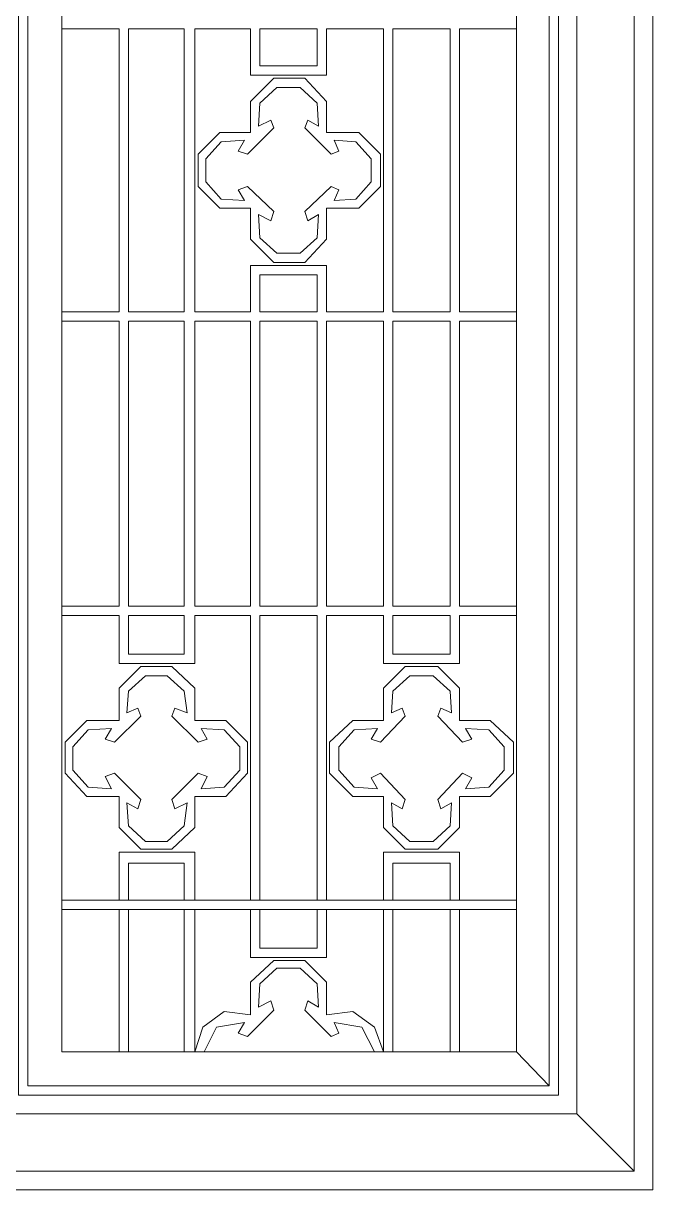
# Model space of a CAD drawing. Header units: centimetres. Extents: x -8.3 to 8.1, y -9.9 to 10.
# Drawn here: x 2.4 to 8.09, y -9.85 to 0.69 of the extents above; entities that cross this region are included whole.
import ezdxf

# ---------------------------------------------------------------- set-up
doc = ezdxf.new("R2010")
doc.units = ezdxf.units.CM
doc.header["$MEASUREMENT"] = 0
doc.layers.add('layer 1', color=7, linetype='Continuous')

msp = doc.modelspace()

# ---------------------------------------------------------------- linework, layer by layer
at = {"layer": 'layer 1', "color": 250, "lineweight": 0}
for points, knots in [([(-8.2709, 10.03655), (-8.2709, 10.03655), (8.09204, 10.03655), (8.09204, 10.03655), (8.09204, 10.03655), (8.09204, 10.03655), (8.09204, -9.85386), (8.09204, -9.85386), (8.09204, -9.85386), (8.09204, -9.85386), (-8.2709, -9.85386), (-8.2709, -9.85386), (-8.2709, -9.85386), (-8.2709, -9.85386), (-8.2709, 10.03655), (-8.2709, 10.03655)], [0, 0, 0, 0, 0.25, 0.25, 0.25, 0.25, 0.5, 0.5, 0.5, 0.5, 0.75, 0.75, 0.75, 0.75, 1, 1, 1, 1]), ([(-8.08887, 9.86855), (-8.08887, 9.86855), (7.92404, 9.86855), (7.92404, 9.86855), (7.92404, 9.86855), (7.92404, 9.86855), (7.92404, -9.68586), (7.92404, -9.68586), (7.92404, -9.68586), (7.92404, -9.68586), (-8.08887, -9.68586), (-8.08887, -9.68586), (-8.08887, -9.68586), (-8.08887, -9.68586), (-8.08887, 9.86855), (-8.08887, 9.86855)], [0, 0, 0, 0, 0.25, 0.25, 0.25, 0.25, 0.5, 0.5, 0.5, 0.5, 0.75, 0.75, 0.75, 0.75, 1, 1, 1, 1]), ([(-7.58505, 9.3507), (-7.58505, 9.3507), (7.40619, 9.3507), (7.40619, 9.3507), (7.40619, 9.3507), (7.40619, 9.3507), (7.40619, -9.16783), (7.40619, -9.16783), (7.40619, -9.16783), (7.40619, -9.16783), (-7.58505, -9.16783), (-7.58505, -9.16783), (-7.58505, -9.16783), (-7.58505, -9.16783), (-7.58505, 9.3507), (-7.58505, 9.3507)], [0, 0, 0, 0, 0.25, 0.25, 0.25, 0.25, 0.5, 0.5, 0.5, 0.5, 0.75, 0.75, 0.75, 0.75, 1, 1, 1, 1]), ([(7.23819, -9.00001), (7.23819, -9.00001), (7.23819, 9.1827), (7.23819, 9.1827), (7.23819, 9.1827), (7.23819, 9.1827), (2.35323, 9.1827), (2.35323, 9.1827), (2.35323, 9.1827), (2.35323, 9.1827), (2.35323, -9.00001), (2.35323, -9.00001), (2.35323, -9.00001), (2.35323, -9.00001), (7.23819, -9.00001), (7.23819, -9.00001)], [0, 0, 0, 0, 0.25, 0.25, 0.25, 0.25, 0.5, 0.5, 0.5, 0.5, 0.75, 0.75, 0.75, 0.75, 1, 1, 1, 1]), ([(2.43723, -8.91601), (2.43723, -8.91601), (7.15419, -8.91601), (7.15419, -8.91601), (7.15419, -8.91601), (7.15419, -8.91601), (7.15419, 9.0987), (7.15419, 9.0987), (7.15419, 9.0987), (7.15419, 9.0987), (2.43723, 9.0987), (2.43723, 9.0987), (2.43723, 9.0987), (2.43723, 9.0987), (2.43723, -8.91601), (2.43723, -8.91601)], [0, 0, 0, 0, 0.25, 0.25, 0.25, 0.25, 0.5, 0.5, 0.5, 0.5, 0.75, 0.75, 0.75, 0.75, 1, 1, 1, 1]), ([(2.74517, 7.33506), (2.74517, 7.33506), (2.74517, -8.60807), (2.74517, -8.60807), (2.74517, -8.60807), (2.74517, -8.60807), (6.86028, -8.60807), (6.86028, -8.60807), (6.86028, -8.60807), (6.86028, -8.60807), (6.86028, 7.33506), (6.86028, 7.33506), (6.86028, 7.33506), (6.86028, 7.33506), (2.74517, 7.33506), (2.74517, 7.33506)], [0, 0, 0, 0, 0.25, 0.25, 0.25, 0.25, 0.5, 0.5, 0.5, 0.5, 0.75, 0.75, 0.75, 0.75, 1, 1, 1, 1]), ([(2.74517, 0.64418), (2.74517, 0.64418), (3.26302, 0.64418), (3.26302, 0.64418), (3.26302, 0.64418), (3.26302, 0.64418), (3.26302, -0.62949), (3.26302, -0.62949), (3.26302, -0.62949), (3.26302, -0.62949), (3.26302, -1.9172), (3.26302, -1.9172), (3.26302, -1.9172), (3.26302, -1.9172), (2.74517, -1.9172), (2.74517, -1.9172)], [0, 0, 0, 0, 0.25, 0.25, 0.25, 0.25, 0.5, 0.5, 0.5, 0.5, 0.75, 0.75, 0.75, 0.75, 1, 1, 1, 1]), ([(3.85084, 0.64418), (3.85084, 0.64418), (3.85084, -0.62949), (3.85084, -0.62949), (3.85084, -0.62949), (3.85084, -0.62949), (3.85084, -1.9172), (3.85084, -1.9172), (3.85084, -1.9172), (3.85084, -1.9172), (3.34702, -1.9172), (3.34702, -1.9172), (3.34702, -1.9172), (3.34702, -1.9172), (3.34702, -0.62949), (3.34702, -0.62949), (3.34702, -0.62949), (3.34702, -0.62949), (3.34702, 0.64418), (3.34702, 0.64418), (3.34702, 0.64418), (3.34702, 0.64418), (3.85084, 0.64418), (3.85084, 0.64418)], [0, 0, 0, 0, 0.16666667, 0.16666667, 0.16666667, 0.16666667, 0.33333333, 0.33333333, 0.33333333, 0.33333333, 0.5, 0.5, 0.5, 0.5, 0.66666667, 0.66666667, 0.66666667, 0.66666667, 0.83333333, 0.83333333, 0.83333333, 0.83333333, 1, 1, 1, 1]), ([(3.94888, -0.62949), (3.94888, -0.62949), (3.94888, -1.9172), (3.94888, -1.9172), (3.94888, -1.9172), (3.94888, -1.9172), (4.4527, -1.9172), (4.4527, -1.9172), (4.4527, -1.9172), (4.4527, -1.9172), (4.4527, -1.49737), (4.4527, -1.49737), (4.4527, -1.49737), (4.4527, -1.49737), (5.13873, -1.49737), (5.13873, -1.49737), (5.13873, -1.49737), (5.13873, -1.49737), (5.13873, -1.9172), (5.13873, -1.9172), (5.13873, -1.9172), (5.13873, -1.9172), (5.65658, -1.9172), (5.65658, -1.9172), (5.65658, -1.9172), (5.65658, -1.9172), (5.65658, -0.62949), (5.65658, -0.62949), (5.65658, -0.62949), (5.65658, -0.62949), (5.65658, 0.64418), (5.65658, 0.64418), (5.65658, 0.64418), (5.65658, 0.64418), (5.13873, 0.64418), (5.13873, 0.64418), (5.13873, 0.64418), (5.13873, 0.64418), (5.13873, 0.22436), (5.13873, 0.22436), (5.13873, 0.22436), (5.13873, 0.22436), (4.4527, 0.22436), (4.4527, 0.22436), (4.4527, 0.22436), (4.4527, 0.22436), (4.4527, 0.64418), (4.4527, 0.64418), (4.4527, 0.64418), (4.4527, 0.64418), (3.94888, 0.64418), (3.94888, 0.64418), (3.94888, 0.64418), (3.94888, 0.64418), (3.94888, -0.62949), (3.94888, -0.62949)], [0, 0, 0, 0, 0.07142857, 0.07142857, 0.07142857, 0.07142857, 0.14285714, 0.14285714, 0.14285714, 0.14285714, 0.21428571, 0.21428571, 0.21428571, 0.21428571, 0.28571429, 0.28571429, 0.28571429, 0.28571429, 0.35714286, 0.35714286, 0.35714286, 0.35714286, 0.42857143, 0.42857143, 0.42857143, 0.42857143, 0.5, 0.5, 0.5, 0.5, 0.57142857, 0.57142857, 0.57142857, 0.57142857, 0.64285714, 0.64285714, 0.64285714, 0.64285714, 0.71428571, 0.71428571, 0.71428571, 0.71428571, 0.78571429, 0.78571429, 0.78571429, 0.78571429, 0.85714286, 0.85714286, 0.85714286, 0.85714286, 0.92857143, 0.92857143, 0.92857143, 0.92857143, 1, 1, 1, 1]), ([(4.5367, 0.64418), (4.5367, 0.64418), (4.5367, 0.30836), (4.5367, 0.30836), (4.5367, 0.30836), (4.5367, 0.30836), (5.05473, 0.30836), (5.05473, 0.30836), (5.05473, 0.30836), (5.05473, 0.30836), (5.05473, 0.64418), (5.05473, 0.64418), (5.05473, 0.64418), (5.05473, 0.64418), (4.5367, 0.64418), (4.5367, 0.64418)], [0, 0, 0, 0, 0.25, 0.25, 0.25, 0.25, 0.5, 0.5, 0.5, 0.5, 0.75, 0.75, 0.75, 0.75, 1, 1, 1, 1]), ([(5.74058, 0.64418), (5.74058, 0.64418), (5.74058, -0.62949), (5.74058, -0.62949), (5.74058, -0.62949), (5.74058, -0.62949), (5.74058, -1.9172), (5.74058, -1.9172), (5.74058, -1.9172), (5.74058, -1.9172), (6.25843, -1.9172), (6.25843, -1.9172), (6.25843, -1.9172), (6.25843, -1.9172), (6.25843, -0.62949), (6.25843, -0.62949), (6.25843, -0.62949), (6.25843, -0.62949), (6.25843, 0.64418), (6.25843, 0.64418), (6.25843, 0.64418), (6.25843, 0.64418), (5.74058, 0.64418), (5.74058, 0.64418)], [0, 0, 0, 0, 0.16666667, 0.16666667, 0.16666667, 0.16666667, 0.33333333, 0.33333333, 0.33333333, 0.33333333, 0.5, 0.5, 0.5, 0.5, 0.66666667, 0.66666667, 0.66666667, 0.66666667, 0.83333333, 0.83333333, 0.83333333, 0.83333333, 1, 1, 1, 1]), ([(6.86028, -1.9172), (6.86028, -1.9172), (6.34243, -1.9172), (6.34243, -1.9172), (6.34243, -1.9172), (6.34243, -1.9172), (6.34243, -0.62949), (6.34243, -0.62949), (6.34243, -0.62949), (6.34243, -0.62949), (6.34243, 0.64418), (6.34243, 0.64418), (6.34243, 0.64418), (6.34243, 0.64418), (6.86028, 0.64418), (6.86028, 0.64418)], [0, 0, 0, 0, 0.25, 0.25, 0.25, 0.25, 0.5, 0.5, 0.5, 0.5, 0.75, 0.75, 0.75, 0.75, 1, 1, 1, 1]), ([(4.39676, -0.36346), (4.39676, -0.36346), (4.18685, -0.37749), (4.18685, -0.37749), (4.18685, -0.37749), (4.18685, -0.37749), (4.04691, -0.53146), (4.04691, -0.53146), (4.04691, -0.53146), (4.04691, -0.53146), (4.04691, -0.74155), (4.04691, -0.74155), (4.04691, -0.74155), (4.04691, -0.74155), (4.18685, -0.89552), (4.18685, -0.89552), (4.18685, -0.89552), (4.18685, -0.89552), (4.39676, -0.90937), (4.39676, -0.90937), (4.39676, -0.90937), (4.39676, -0.90937), (4.34082, -0.81152), (4.34082, -0.81152), (4.34082, -0.81152), (4.34082, -0.81152), (4.42482, -0.78346), (4.42482, -0.78346), (4.42482, -0.78346), (4.42482, -0.78346), (4.66279, -1.0074), (4.66279, -1.0074), (4.66279, -1.0074), (4.66279, -1.0074), (4.63473, -1.0914), (4.63473, -1.0914), (4.63473, -1.0914), (4.63473, -1.0914), (4.52267, -1.03546), (4.52267, -1.03546), (4.52267, -1.03546), (4.52267, -1.03546), (4.5367, -1.24537), (4.5367, -1.24537), (4.5367, -1.24537), (4.5367, -1.24537), (4.69067, -1.38531), (4.69067, -1.38531), (4.69067, -1.38531), (4.69067, -1.38531), (4.90076, -1.38531), (4.90076, -1.38531), (4.90076, -1.38531), (4.90076, -1.38531), (5.05473, -1.24537), (5.05473, -1.24537), (5.05473, -1.24537), (5.05473, -1.24537), (5.06858, -1.03546), (5.06858, -1.03546), (5.06858, -1.03546), (5.06858, -1.03546), (4.97073, -1.0914), (4.97073, -1.0914), (4.97073, -1.0914), (4.97073, -1.0914), (4.94267, -1.0074), (4.94267, -1.0074), (4.94267, -1.0074), (4.94267, -1.0074), (5.18064, -0.78346), (5.18064, -0.78346), (5.18064, -0.78346), (5.18064, -0.78346), (5.25061, -0.81152), (5.25061, -0.81152), (5.25061, -0.81152), (5.25061, -0.81152), (5.2087, -0.90937), (5.2087, -0.90937), (5.2087, -0.90937), (5.2087, -0.90937), (5.40458, -0.89552), (5.40458, -0.89552), (5.40458, -0.89552), (5.40458, -0.89552), (5.54452, -0.74155), (5.54452, -0.74155), (5.54452, -0.74155), (5.54452, -0.74155), (5.54452, -0.53146), (5.54452, -0.53146), (5.54452, -0.53146), (5.54452, -0.53146), (5.40458, -0.37749), (5.40458, -0.37749), (5.40458, -0.37749), (5.40458, -0.37749), (5.2087, -0.36346), (5.2087, -0.36346), (5.2087, -0.36346), (5.2087, -0.36346), (5.25061, -0.46149), (5.25061, -0.46149), (5.25061, -0.46149), (5.25061, -0.46149), (5.18064, -0.48955), (5.18064, -0.48955), (5.18064, -0.48955), (5.18064, -0.48955), (4.94267, -0.25158), (4.94267, -0.25158), (4.94267, -0.25158), (4.94267, -0.25158), (4.97073, -0.18161), (4.97073, -0.18161), (4.97073, -0.18161), (4.97073, -0.18161), (5.06858, -0.23755), (5.06858, -0.23755), (5.06858, -0.23755), (5.06858, -0.23755), (5.05473, -0.02764), (5.05473, -0.02764), (5.05473, -0.02764), (5.05473, -0.02764), (4.90076, 0.1123), (4.90076, 0.1123), (4.90076, 0.1123), (4.90076, 0.1123), (4.69067, 0.1123), (4.69067, 0.1123), (4.69067, 0.1123), (4.69067, 0.1123), (4.5367, -0.02764), (4.5367, -0.02764), (4.5367, -0.02764), (4.5367, -0.02764), (4.52267, -0.23755), (4.52267, -0.23755), (4.52267, -0.23755), (4.52267, -0.23755), (4.63473, -0.18161), (4.63473, -0.18161), (4.63473, -0.18161), (4.63473, -0.18161), (4.66279, -0.25158), (4.66279, -0.25158), (4.66279, -0.25158), (4.66279, -0.25158), (4.42482, -0.48955), (4.42482, -0.48955), (4.42482, -0.48955), (4.42482, -0.48955), (4.34082, -0.46149), (4.34082, -0.46149), (4.34082, -0.46149), (4.34082, -0.46149), (4.39676, -0.36346), (4.39676, -0.36346)], [0, 0, 0, 0, 0.025, 0.025, 0.025, 0.025, 0.05, 0.05, 0.05, 0.05, 0.075, 0.075, 0.075, 0.075, 0.1, 0.1, 0.1, 0.1, 0.125, 0.125, 0.125, 0.125, 0.15, 0.15, 0.15, 0.15, 0.175, 0.175, 0.175, 0.175, 0.2, 0.2, 0.2, 0.2, 0.225, 0.225, 0.225, 0.225, 0.25, 0.25, 0.25, 0.25, 0.275, 0.275, 0.275, 0.275, 0.3, 0.3, 0.3, 0.3, 0.325, 0.325, 0.325, 0.325, 0.35, 0.35, 0.35, 0.35, 0.375, 0.375, 0.375, 0.375, 0.4, 0.4, 0.4, 0.4, 0.425, 0.425, 0.425, 0.425, 0.45, 0.45, 0.45, 0.45, 0.475, 0.475, 0.475, 0.475, 0.5, 0.5, 0.5, 0.5, 0.525, 0.525, 0.525, 0.525, 0.55, 0.55, 0.55, 0.55, 0.575, 0.575, 0.575, 0.575, 0.6, 0.6, 0.6, 0.6, 0.625, 0.625, 0.625, 0.625, 0.65, 0.65, 0.65, 0.65, 0.675, 0.675, 0.675, 0.675, 0.7, 0.7, 0.7, 0.7, 0.725, 0.725, 0.725, 0.725, 0.75, 0.75, 0.75, 0.75, 0.775, 0.775, 0.775, 0.775, 0.8, 0.8, 0.8, 0.8, 0.825, 0.825, 0.825, 0.825, 0.85, 0.85, 0.85, 0.85, 0.875, 0.875, 0.875, 0.875, 0.9, 0.9, 0.9, 0.9, 0.925, 0.925, 0.925, 0.925, 0.95, 0.95, 0.95, 0.95, 0.975, 0.975, 0.975, 0.975, 1, 1, 1, 1]), ([(5.13873, -0.29349), (5.13873, -0.29349), (5.13873, -0.01361), (5.13873, -0.01361), (5.13873, -0.01361), (5.13873, -0.01361), (4.94267, 0.1963), (4.94267, 0.1963), (4.94267, 0.1963), (4.94267, 0.1963), (4.66279, 0.1963), (4.66279, 0.1963), (4.66279, 0.1963), (4.66279, 0.1963), (4.4527, -0.01361), (4.4527, -0.01361), (4.4527, -0.01361), (4.4527, -0.01361), (4.4527, -0.29349), (4.4527, -0.29349)], [0, 0, 0, 0, 0.2, 0.2, 0.2, 0.2, 0.4, 0.4, 0.4, 0.4, 0.6, 0.6, 0.6, 0.6, 0.8, 0.8, 0.8, 0.8, 1, 1, 1, 1]), ([(4.4527, -0.29349), (4.4527, -0.29349), (4.17282, -0.29349), (4.17282, -0.29349), (4.17282, -0.29349), (4.17282, -0.29349), (3.97694, -0.48955), (3.97694, -0.48955), (3.97694, -0.48955), (3.97694, -0.48955), (3.97694, -0.78346), (3.97694, -0.78346), (3.97694, -0.78346), (3.97694, -0.78346), (4.17282, -0.97952), (4.17282, -0.97952), (4.17282, -0.97952), (4.17282, -0.97952), (4.4527, -0.97952), (4.4527, -0.97952)], [0, 0, 0, 0, 0.2, 0.2, 0.2, 0.2, 0.4, 0.4, 0.4, 0.4, 0.6, 0.6, 0.6, 0.6, 0.8, 0.8, 0.8, 0.8, 1, 1, 1, 1]), ([(5.13873, -0.97952), (5.13873, -0.97952), (5.43264, -0.97952), (5.43264, -0.97952), (5.43264, -0.97952), (5.43264, -0.97952), (5.62852, -0.78346), (5.62852, -0.78346), (5.62852, -0.78346), (5.62852, -0.78346), (5.62852, -0.48955), (5.62852, -0.48955), (5.62852, -0.48955), (5.62852, -0.48955), (5.43264, -0.29349), (5.43264, -0.29349), (5.43264, -0.29349), (5.43264, -0.29349), (5.13873, -0.29349), (5.13873, -0.29349)], [0, 0, 0, 0, 0.2, 0.2, 0.2, 0.2, 0.4, 0.4, 0.4, 0.4, 0.6, 0.6, 0.6, 0.6, 0.8, 0.8, 0.8, 0.8, 1, 1, 1, 1]), ([(4.4527, -0.97952), (4.4527, -0.97952), (4.4527, -1.2594), (4.4527, -1.2594), (4.4527, -1.2594), (4.4527, -1.2594), (4.66279, -1.46931), (4.66279, -1.46931), (4.66279, -1.46931), (4.66279, -1.46931), (4.94267, -1.46931), (4.94267, -1.46931), (4.94267, -1.46931), (4.94267, -1.46931), (5.13873, -1.2594), (5.13873, -1.2594), (5.13873, -1.2594), (5.13873, -1.2594), (5.13873, -0.97952), (5.13873, -0.97952)], [0, 0, 0, 0, 0.2, 0.2, 0.2, 0.2, 0.4, 0.4, 0.4, 0.4, 0.6, 0.6, 0.6, 0.6, 0.8, 0.8, 0.8, 0.8, 1, 1, 1, 1]), ([(5.05473, -1.9172), (5.05473, -1.9172), (5.05473, -1.58137), (5.05473, -1.58137), (5.05473, -1.58137), (5.05473, -1.58137), (4.5367, -1.58137), (4.5367, -1.58137), (4.5367, -1.58137), (4.5367, -1.58137), (4.5367, -1.9172), (4.5367, -1.9172), (4.5367, -1.9172), (4.5367, -1.9172), (5.05473, -1.9172), (5.05473, -1.9172)], [0, 0, 0, 0, 0.25, 0.25, 0.25, 0.25, 0.5, 0.5, 0.5, 0.5, 0.75, 0.75, 0.75, 0.75, 1, 1, 1, 1]), ([(2.74517, -4.57678), (2.74517, -4.57678), (3.26302, -4.57678), (3.26302, -4.57678), (3.26302, -4.57678), (3.26302, -4.57678), (3.26302, -2.0012), (3.26302, -2.0012), (3.26302, -2.0012), (3.26302, -2.0012), (2.74517, -2.0012), (2.74517, -2.0012)], [0, 0, 0, 0, 0.33333333, 0.33333333, 0.33333333, 0.33333333, 0.66666667, 0.66666667, 0.66666667, 0.66666667, 1, 1, 1, 1]), ([(3.85084, -2.0012), (3.85084, -2.0012), (3.85084, -4.57678), (3.85084, -4.57678), (3.85084, -4.57678), (3.85084, -4.57678), (3.34702, -4.57678), (3.34702, -4.57678), (3.34702, -4.57678), (3.34702, -4.57678), (3.34702, -2.0012), (3.34702, -2.0012), (3.34702, -2.0012), (3.34702, -2.0012), (3.85084, -2.0012), (3.85084, -2.0012)], [0, 0, 0, 0, 0.25, 0.25, 0.25, 0.25, 0.5, 0.5, 0.5, 0.5, 0.75, 0.75, 0.75, 0.75, 1, 1, 1, 1]), ([(3.94888, -2.0012), (3.94888, -2.0012), (3.94888, -4.57678), (3.94888, -4.57678), (3.94888, -4.57678), (3.94888, -4.57678), (4.4527, -4.57678), (4.4527, -4.57678), (4.4527, -4.57678), (4.4527, -4.57678), (4.4527, -2.0012), (4.4527, -2.0012), (4.4527, -2.0012), (4.4527, -2.0012), (3.94888, -2.0012), (3.94888, -2.0012)], [0, 0, 0, 0, 0.25, 0.25, 0.25, 0.25, 0.5, 0.5, 0.5, 0.5, 0.75, 0.75, 0.75, 0.75, 1, 1, 1, 1]), ([(5.05473, -2.0012), (5.05473, -2.0012), (4.5367, -2.0012), (4.5367, -2.0012), (4.5367, -2.0012), (4.5367, -2.0012), (4.5367, -4.57678), (4.5367, -4.57678), (4.5367, -4.57678), (4.5367, -4.57678), (5.05473, -4.57678), (5.05473, -4.57678), (5.05473, -4.57678), (5.05473, -4.57678), (5.05473, -2.0012), (5.05473, -2.0012)], [0, 0, 0, 0, 0.25, 0.25, 0.25, 0.25, 0.5, 0.5, 0.5, 0.5, 0.75, 0.75, 0.75, 0.75, 1, 1, 1, 1]), ([(5.13873, -2.0012), (5.13873, -2.0012), (5.13873, -4.57678), (5.13873, -4.57678), (5.13873, -4.57678), (5.13873, -4.57678), (5.65658, -4.57678), (5.65658, -4.57678), (5.65658, -4.57678), (5.65658, -4.57678), (5.65658, -2.0012), (5.65658, -2.0012), (5.65658, -2.0012), (5.65658, -2.0012), (5.13873, -2.0012), (5.13873, -2.0012)], [0, 0, 0, 0, 0.25, 0.25, 0.25, 0.25, 0.5, 0.5, 0.5, 0.5, 0.75, 0.75, 0.75, 0.75, 1, 1, 1, 1]), ([(6.25843, -2.0012), (6.25843, -2.0012), (5.74058, -2.0012), (5.74058, -2.0012), (5.74058, -2.0012), (5.74058, -2.0012), (5.74058, -4.57678), (5.74058, -4.57678), (5.74058, -4.57678), (5.74058, -4.57678), (6.25843, -4.57678), (6.25843, -4.57678), (6.25843, -4.57678), (6.25843, -4.57678), (6.25843, -2.0012), (6.25843, -2.0012)], [0, 0, 0, 0, 0.25, 0.25, 0.25, 0.25, 0.5, 0.5, 0.5, 0.5, 0.75, 0.75, 0.75, 0.75, 1, 1, 1, 1]), ([(6.86028, -2.0012), (6.86028, -2.0012), (6.34243, -2.0012), (6.34243, -2.0012), (6.34243, -2.0012), (6.34243, -2.0012), (6.34243, -4.57678), (6.34243, -4.57678), (6.34243, -4.57678), (6.34243, -4.57678), (6.86028, -4.57678), (6.86028, -4.57678)], [0, 0, 0, 0, 0.33333333, 0.33333333, 0.33333333, 0.33333333, 0.66666667, 0.66666667, 0.66666667, 0.66666667, 1, 1, 1, 1]), ([(2.74517, -4.66078), (2.74517, -4.66078), (3.26302, -4.66078), (3.26302, -4.66078), (3.26302, -4.66078), (3.26302, -4.66078), (3.26302, -5.09463), (3.26302, -5.09463), (3.26302, -5.09463), (3.26302, -5.09463), (3.94888, -5.09463), (3.94888, -5.09463), (3.94888, -5.09463), (3.94888, -5.09463), (3.94888, -4.66078), (3.94888, -4.66078), (3.94888, -4.66078), (3.94888, -4.66078), (4.4527, -4.66078), (4.4527, -4.66078), (4.4527, -4.66078), (4.4527, -4.66078), (4.4527, -7.23619), (4.4527, -7.23619), (4.4527, -7.23619), (4.4527, -7.23619), (3.94888, -7.23619), (3.94888, -7.23619), (3.94888, -7.23619), (3.94888, -7.23619), (3.94888, -6.80234), (3.94888, -6.80234), (3.94888, -6.80234), (3.94888, -6.80234), (3.26302, -6.80234), (3.26302, -6.80234), (3.26302, -6.80234), (3.26302, -6.80234), (3.26302, -7.23619), (3.26302, -7.23619), (3.26302, -7.23619), (3.26302, -7.23619), (2.74517, -7.23619), (2.74517, -7.23619)], [0, 0, 0, 0, 0.09090909, 0.09090909, 0.09090909, 0.09090909, 0.18181818, 0.18181818, 0.18181818, 0.18181818, 0.27272727, 0.27272727, 0.27272727, 0.27272727, 0.36363636, 0.36363636, 0.36363636, 0.36363636, 0.45454545, 0.45454545, 0.45454545, 0.45454545, 0.54545455, 0.54545455, 0.54545455, 0.54545455, 0.63636364, 0.63636364, 0.63636364, 0.63636364, 0.72727273, 0.72727273, 0.72727273, 0.72727273, 0.81818182, 0.81818182, 0.81818182, 0.81818182, 0.90909091, 0.90909091, 0.90909091, 0.90909091, 1, 1, 1, 1]), ([(3.85084, -5.01063), (3.85084, -5.01063), (3.34702, -5.01063), (3.34702, -5.01063), (3.34702, -5.01063), (3.34702, -5.01063), (3.34702, -4.66078), (3.34702, -4.66078), (3.34702, -4.66078), (3.34702, -4.66078), (3.85084, -4.66078), (3.85084, -4.66078), (3.85084, -4.66078), (3.85084, -4.66078), (3.85084, -5.01063), (3.85084, -5.01063)], [0, 0, 0, 0, 0.25, 0.25, 0.25, 0.25, 0.5, 0.5, 0.5, 0.5, 0.75, 0.75, 0.75, 0.75, 1, 1, 1, 1]), ([(4.5367, -7.23619), (4.5367, -7.23619), (4.5367, -4.66078), (4.5367, -4.66078), (4.5367, -4.66078), (4.5367, -4.66078), (5.05473, -4.66078), (5.05473, -4.66078), (5.05473, -4.66078), (5.05473, -4.66078), (5.05473, -7.23619), (5.05473, -7.23619), (5.05473, -7.23619), (5.05473, -7.23619), (4.5367, -7.23619), (4.5367, -7.23619)], [0, 0, 0, 0, 0.25, 0.25, 0.25, 0.25, 0.5, 0.5, 0.5, 0.5, 0.75, 0.75, 0.75, 0.75, 1, 1, 1, 1]), ([(6.86028, -7.23619), (6.86028, -7.23619), (6.34243, -7.23619), (6.34243, -7.23619), (6.34243, -7.23619), (6.34243, -7.23619), (6.34243, -6.80234), (6.34243, -6.80234), (6.34243, -6.80234), (6.34243, -6.80234), (5.65658, -6.80234), (5.65658, -6.80234), (5.65658, -6.80234), (5.65658, -6.80234), (5.65658, -7.23619), (5.65658, -7.23619), (5.65658, -7.23619), (5.65658, -7.23619), (5.13873, -7.23619), (5.13873, -7.23619), (5.13873, -7.23619), (5.13873, -7.23619), (5.13873, -4.66078), (5.13873, -4.66078), (5.13873, -4.66078), (5.13873, -4.66078), (5.65658, -4.66078), (5.65658, -4.66078), (5.65658, -4.66078), (5.65658, -4.66078), (5.65658, -5.09463), (5.65658, -5.09463), (5.65658, -5.09463), (5.65658, -5.09463), (6.34243, -5.09463), (6.34243, -5.09463), (6.34243, -5.09463), (6.34243, -5.09463), (6.34243, -4.66078), (6.34243, -4.66078), (6.34243, -4.66078), (6.34243, -4.66078), (6.86028, -4.66078), (6.86028, -4.66078)], [0, 0, 0, 0, 0.09090909, 0.09090909, 0.09090909, 0.09090909, 0.18181818, 0.18181818, 0.18181818, 0.18181818, 0.27272727, 0.27272727, 0.27272727, 0.27272727, 0.36363636, 0.36363636, 0.36363636, 0.36363636, 0.45454545, 0.45454545, 0.45454545, 0.45454545, 0.54545455, 0.54545455, 0.54545455, 0.54545455, 0.63636364, 0.63636364, 0.63636364, 0.63636364, 0.72727273, 0.72727273, 0.72727273, 0.72727273, 0.81818182, 0.81818182, 0.81818182, 0.81818182, 0.90909091, 0.90909091, 0.90909091, 0.90909091, 1, 1, 1, 1]), ([(5.74058, -4.66078), (5.74058, -4.66078), (5.74058, -5.01063), (5.74058, -5.01063), (5.74058, -5.01063), (5.74058, -5.01063), (6.25843, -5.01063), (6.25843, -5.01063), (6.25843, -5.01063), (6.25843, -5.01063), (6.25843, -4.66078), (6.25843, -4.66078), (6.25843, -4.66078), (6.25843, -4.66078), (5.74058, -4.66078), (5.74058, -4.66078)], [0, 0, 0, 0, 0.25, 0.25, 0.25, 0.25, 0.5, 0.5, 0.5, 0.5, 0.75, 0.75, 0.75, 0.75, 1, 1, 1, 1]), ([(3.94888, -5.61248), (3.94888, -5.61248), (3.94888, -5.31857), (3.94888, -5.31857), (3.94888, -5.31857), (3.94888, -5.31857), (3.73896, -5.12269), (3.73896, -5.12269), (3.73896, -5.12269), (3.73896, -5.12269), (3.4589, -5.12269), (3.4589, -5.12269), (3.4589, -5.12269), (3.4589, -5.12269), (3.26302, -5.31857), (3.26302, -5.31857), (3.26302, -5.31857), (3.26302, -5.31857), (3.26302, -5.61248), (3.26302, -5.61248)], [0, 0, 0, 0, 0.2, 0.2, 0.2, 0.2, 0.4, 0.4, 0.4, 0.4, 0.6, 0.6, 0.6, 0.6, 0.8, 0.8, 0.8, 0.8, 1, 1, 1, 1]), ([(6.34243, -5.61248), (6.34243, -5.61248), (6.34243, -5.31857), (6.34243, -5.31857), (6.34243, -5.31857), (6.34243, -5.31857), (6.14637, -5.12269), (6.14637, -5.12269), (6.14637, -5.12269), (6.14637, -5.12269), (5.85246, -5.12269), (5.85246, -5.12269), (5.85246, -5.12269), (5.85246, -5.12269), (5.65658, -5.31857), (5.65658, -5.31857), (5.65658, -5.31857), (5.65658, -5.31857), (5.65658, -5.61248), (5.65658, -5.61248)], [0, 0, 0, 0, 0.2, 0.2, 0.2, 0.2, 0.4, 0.4, 0.4, 0.4, 0.6, 0.6, 0.6, 0.6, 0.8, 0.8, 0.8, 0.8, 1, 1, 1, 1]), ([(3.8789, -5.54251), (3.8789, -5.54251), (3.85084, -5.34663), (3.85084, -5.34663), (3.85084, -5.34663), (3.85084, -5.34663), (3.69687, -5.20669), (3.69687, -5.20669), (3.69687, -5.20669), (3.69687, -5.20669), (3.50099, -5.20669), (3.50099, -5.20669), (3.50099, -5.20669), (3.50099, -5.20669), (3.34702, -5.34663), (3.34702, -5.34663), (3.34702, -5.34663), (3.34702, -5.34663), (3.33299, -5.54251), (3.33299, -5.54251)], [0, 0, 0, 0, 0.2, 0.2, 0.2, 0.2, 0.4, 0.4, 0.4, 0.4, 0.6, 0.6, 0.6, 0.6, 0.8, 0.8, 0.8, 0.8, 1, 1, 1, 1]), ([(6.27246, -5.54251), (6.27246, -5.54251), (6.25843, -5.34663), (6.25843, -5.34663), (6.25843, -5.34663), (6.25843, -5.34663), (6.10446, -5.20669), (6.10446, -5.20669), (6.10446, -5.20669), (6.10446, -5.20669), (5.89455, -5.20669), (5.89455, -5.20669), (5.89455, -5.20669), (5.89455, -5.20669), (5.74058, -5.34663), (5.74058, -5.34663), (5.74058, -5.34663), (5.74058, -5.34663), (5.72655, -5.54251), (5.72655, -5.54251)], [0, 0, 0, 0, 0.2, 0.2, 0.2, 0.2, 0.4, 0.4, 0.4, 0.4, 0.6, 0.6, 0.6, 0.6, 0.8, 0.8, 0.8, 0.8, 1, 1, 1, 1]), ([(3.19305, -5.68263), (3.19305, -5.68263), (3.13693, -5.78048), (3.13693, -5.78048), (3.13693, -5.78048), (3.13693, -5.78048), (3.22093, -5.80854), (3.22093, -5.80854), (3.22093, -5.80854), (3.22093, -5.80854), (3.4589, -5.57057), (3.4589, -5.57057), (3.4589, -5.57057), (3.4589, -5.57057), (3.43102, -5.5006), (3.43102, -5.5006), (3.43102, -5.5006), (3.43102, -5.5006), (3.33299, -5.54251), (3.33299, -5.54251)], [0, 0, 0, 0, 0.2, 0.2, 0.2, 0.2, 0.4, 0.4, 0.4, 0.4, 0.6, 0.6, 0.6, 0.6, 0.8, 0.8, 0.8, 0.8, 1, 1, 1, 1]), ([(3.8789, -5.54251), (3.8789, -5.54251), (3.76684, -5.5006), (3.76684, -5.5006), (3.76684, -5.5006), (3.76684, -5.5006), (3.73896, -5.57057), (3.73896, -5.57057), (3.73896, -5.57057), (3.73896, -5.57057), (3.97694, -5.80854), (3.97694, -5.80854), (3.97694, -5.80854), (3.97694, -5.80854), (4.06076, -5.78048), (4.06076, -5.78048), (4.06076, -5.78048), (4.06076, -5.78048), (4.00482, -5.68263), (4.00482, -5.68263)], [0, 0, 0, 0, 0.2, 0.2, 0.2, 0.2, 0.4, 0.4, 0.4, 0.4, 0.6, 0.6, 0.6, 0.6, 0.8, 0.8, 0.8, 0.8, 1, 1, 1, 1]), ([(5.60064, -5.68263), (5.60064, -5.68263), (5.54452, -5.78048), (5.54452, -5.78048), (5.54452, -5.78048), (5.54452, -5.78048), (5.62852, -5.80854), (5.62852, -5.80854), (5.62852, -5.80854), (5.62852, -5.80854), (5.85246, -5.57057), (5.85246, -5.57057), (5.85246, -5.57057), (5.85246, -5.57057), (5.82458, -5.5006), (5.82458, -5.5006), (5.82458, -5.5006), (5.82458, -5.5006), (5.72655, -5.54251), (5.72655, -5.54251)], [0, 0, 0, 0, 0.2, 0.2, 0.2, 0.2, 0.4, 0.4, 0.4, 0.4, 0.6, 0.6, 0.6, 0.6, 0.8, 0.8, 0.8, 0.8, 1, 1, 1, 1]), ([(6.27246, -5.54251), (6.27246, -5.54251), (6.17443, -5.5006), (6.17443, -5.5006), (6.17443, -5.5006), (6.17443, -5.5006), (6.14637, -5.57057), (6.14637, -5.57057), (6.14637, -5.57057), (6.14637, -5.57057), (6.37049, -5.80854), (6.37049, -5.80854), (6.37049, -5.80854), (6.37049, -5.80854), (6.45431, -5.78048), (6.45431, -5.78048), (6.45431, -5.78048), (6.45431, -5.78048), (6.39837, -5.68263), (6.39837, -5.68263)], [0, 0, 0, 0, 0.2, 0.2, 0.2, 0.2, 0.4, 0.4, 0.4, 0.4, 0.6, 0.6, 0.6, 0.6, 0.8, 0.8, 0.8, 0.8, 1, 1, 1, 1]), ([(3.26302, -5.61248), (3.26302, -5.61248), (2.96911, -5.61248), (2.96911, -5.61248), (2.96911, -5.61248), (2.96911, -5.61248), (2.77305, -5.80854), (2.77305, -5.80854), (2.77305, -5.80854), (2.77305, -5.80854), (2.77305, -6.08842), (2.77305, -6.08842), (2.77305, -6.08842), (2.77305, -6.08842), (2.96911, -6.29852), (2.96911, -6.29852), (2.96911, -6.29852), (2.96911, -6.29852), (3.26302, -6.29852), (3.26302, -6.29852)], [0, 0, 0, 0, 0.2, 0.2, 0.2, 0.2, 0.4, 0.4, 0.4, 0.4, 0.6, 0.6, 0.6, 0.6, 0.8, 0.8, 0.8, 0.8, 1, 1, 1, 1]), ([(3.19305, -5.68263), (3.19305, -5.68263), (2.98296, -5.69648), (2.98296, -5.69648), (2.98296, -5.69648), (2.98296, -5.69648), (2.84302, -5.85045), (2.84302, -5.85045), (2.84302, -5.85045), (2.84302, -5.85045), (2.84302, -6.06054), (2.84302, -6.06054), (2.84302, -6.06054), (2.84302, -6.06054), (2.98296, -6.21452), (2.98296, -6.21452), (2.98296, -6.21452), (2.98296, -6.21452), (3.19305, -6.22837), (3.19305, -6.22837)], [0, 0, 0, 0, 0.2, 0.2, 0.2, 0.2, 0.4, 0.4, 0.4, 0.4, 0.6, 0.6, 0.6, 0.6, 0.8, 0.8, 0.8, 0.8, 1, 1, 1, 1]), ([(3.94888, -6.29852), (3.94888, -6.29852), (4.22876, -6.29852), (4.22876, -6.29852), (4.22876, -6.29852), (4.22876, -6.29852), (4.42482, -6.08842), (4.42482, -6.08842), (4.42482, -6.08842), (4.42482, -6.08842), (4.42482, -5.80854), (4.42482, -5.80854), (4.42482, -5.80854), (4.42482, -5.80854), (4.22876, -5.61248), (4.22876, -5.61248), (4.22876, -5.61248), (4.22876, -5.61248), (3.94888, -5.61248), (3.94888, -5.61248)], [0, 0, 0, 0, 0.2, 0.2, 0.2, 0.2, 0.4, 0.4, 0.4, 0.4, 0.6, 0.6, 0.6, 0.6, 0.8, 0.8, 0.8, 0.8, 1, 1, 1, 1]), ([(4.00482, -6.22837), (4.00482, -6.22837), (4.21473, -6.21452), (4.21473, -6.21452), (4.21473, -6.21452), (4.21473, -6.21452), (4.35485, -6.06054), (4.35485, -6.06054), (4.35485, -6.06054), (4.35485, -6.06054), (4.35485, -5.85045), (4.35485, -5.85045), (4.35485, -5.85045), (4.35485, -5.85045), (4.21473, -5.69648), (4.21473, -5.69648), (4.21473, -5.69648), (4.21473, -5.69648), (4.00482, -5.68263), (4.00482, -5.68263)], [0, 0, 0, 0, 0.2, 0.2, 0.2, 0.2, 0.4, 0.4, 0.4, 0.4, 0.6, 0.6, 0.6, 0.6, 0.8, 0.8, 0.8, 0.8, 1, 1, 1, 1]), ([(5.65658, -5.61248), (5.65658, -5.61248), (5.37652, -5.61248), (5.37652, -5.61248), (5.37652, -5.61248), (5.37652, -5.61248), (5.16661, -5.80854), (5.16661, -5.80854), (5.16661, -5.80854), (5.16661, -5.80854), (5.16661, -6.08842), (5.16661, -6.08842), (5.16661, -6.08842), (5.16661, -6.08842), (5.37652, -6.29852), (5.37652, -6.29852), (5.37652, -6.29852), (5.37652, -6.29852), (5.65658, -6.29852), (5.65658, -6.29852)], [0, 0, 0, 0, 0.2, 0.2, 0.2, 0.2, 0.4, 0.4, 0.4, 0.4, 0.6, 0.6, 0.6, 0.6, 0.8, 0.8, 0.8, 0.8, 1, 1, 1, 1]), ([(5.60064, -5.68263), (5.60064, -5.68263), (5.39055, -5.69648), (5.39055, -5.69648), (5.39055, -5.69648), (5.39055, -5.69648), (5.25061, -5.85045), (5.25061, -5.85045), (5.25061, -5.85045), (5.25061, -5.85045), (5.25061, -6.06054), (5.25061, -6.06054), (5.25061, -6.06054), (5.25061, -6.06054), (5.39055, -6.21452), (5.39055, -6.21452), (5.39055, -6.21452), (5.39055, -6.21452), (5.60064, -6.22837), (5.60064, -6.22837)], [0, 0, 0, 0, 0.2, 0.2, 0.2, 0.2, 0.4, 0.4, 0.4, 0.4, 0.6, 0.6, 0.6, 0.6, 0.8, 0.8, 0.8, 0.8, 1, 1, 1, 1]), ([(6.34243, -6.29852), (6.34243, -6.29852), (6.62231, -6.29852), (6.62231, -6.29852), (6.62231, -6.29852), (6.62231, -6.29852), (6.8324, -6.08842), (6.8324, -6.08842), (6.8324, -6.08842), (6.8324, -6.08842), (6.8324, -5.80854), (6.8324, -5.80854), (6.8324, -5.80854), (6.8324, -5.80854), (6.62231, -5.61248), (6.62231, -5.61248), (6.62231, -5.61248), (6.62231, -5.61248), (6.34243, -5.61248), (6.34243, -5.61248)], [0, 0, 0, 0, 0.2, 0.2, 0.2, 0.2, 0.4, 0.4, 0.4, 0.4, 0.6, 0.6, 0.6, 0.6, 0.8, 0.8, 0.8, 0.8, 1, 1, 1, 1]), ([(6.39837, -6.22837), (6.39837, -6.22837), (6.60828, -6.21452), (6.60828, -6.21452), (6.60828, -6.21452), (6.60828, -6.21452), (6.7484, -6.06054), (6.7484, -6.06054), (6.7484, -6.06054), (6.7484, -6.06054), (6.7484, -5.85045), (6.7484, -5.85045), (6.7484, -5.85045), (6.7484, -5.85045), (6.60828, -5.69648), (6.60828, -5.69648), (6.60828, -5.69648), (6.60828, -5.69648), (6.39837, -5.68263), (6.39837, -5.68263)], [0, 0, 0, 0, 0.2, 0.2, 0.2, 0.2, 0.4, 0.4, 0.4, 0.4, 0.6, 0.6, 0.6, 0.6, 0.8, 0.8, 0.8, 0.8, 1, 1, 1, 1]), ([(3.33299, -6.35446), (3.33299, -6.35446), (3.43102, -6.4104), (3.43102, -6.4104), (3.43102, -6.4104), (3.43102, -6.4104), (3.4589, -6.3264), (3.4589, -6.3264), (3.4589, -6.3264), (3.4589, -6.3264), (3.22093, -6.08842), (3.22093, -6.08842), (3.22093, -6.08842), (3.22093, -6.08842), (3.13693, -6.11648), (3.13693, -6.11648), (3.13693, -6.11648), (3.13693, -6.11648), (3.19305, -6.22837), (3.19305, -6.22837)], [0, 0, 0, 0, 0.2, 0.2, 0.2, 0.2, 0.4, 0.4, 0.4, 0.4, 0.6, 0.6, 0.6, 0.6, 0.8, 0.8, 0.8, 0.8, 1, 1, 1, 1]), ([(4.00482, -6.22837), (4.00482, -6.22837), (4.06076, -6.11648), (4.06076, -6.11648), (4.06076, -6.11648), (4.06076, -6.11648), (3.97694, -6.08842), (3.97694, -6.08842), (3.97694, -6.08842), (3.97694, -6.08842), (3.73896, -6.3264), (3.73896, -6.3264), (3.73896, -6.3264), (3.73896, -6.3264), (3.76684, -6.4104), (3.76684, -6.4104), (3.76684, -6.4104), (3.76684, -6.4104), (3.8789, -6.35446), (3.8789, -6.35446)], [0, 0, 0, 0, 0.2, 0.2, 0.2, 0.2, 0.4, 0.4, 0.4, 0.4, 0.6, 0.6, 0.6, 0.6, 0.8, 0.8, 0.8, 0.8, 1, 1, 1, 1]), ([(5.72655, -6.35446), (5.72655, -6.35446), (5.82458, -6.4104), (5.82458, -6.4104), (5.82458, -6.4104), (5.82458, -6.4104), (5.85246, -6.3264), (5.85246, -6.3264), (5.85246, -6.3264), (5.85246, -6.3264), (5.62852, -6.08842), (5.62852, -6.08842), (5.62852, -6.08842), (5.62852, -6.08842), (5.54452, -6.13051), (5.54452, -6.13051), (5.54452, -6.13051), (5.54452, -6.13051), (5.60064, -6.22837), (5.60064, -6.22837)], [0, 0, 0, 0, 0.2, 0.2, 0.2, 0.2, 0.4, 0.4, 0.4, 0.4, 0.6, 0.6, 0.6, 0.6, 0.8, 0.8, 0.8, 0.8, 1, 1, 1, 1]), ([(6.39837, -6.22837), (6.39837, -6.22837), (6.45431, -6.13051), (6.45431, -6.13051), (6.45431, -6.13051), (6.45431, -6.13051), (6.37049, -6.08842), (6.37049, -6.08842), (6.37049, -6.08842), (6.37049, -6.08842), (6.14637, -6.3264), (6.14637, -6.3264), (6.14637, -6.3264), (6.14637, -6.3264), (6.17443, -6.4104), (6.17443, -6.4104), (6.17443, -6.4104), (6.17443, -6.4104), (6.27246, -6.35446), (6.27246, -6.35446)], [0, 0, 0, 0, 0.2, 0.2, 0.2, 0.2, 0.4, 0.4, 0.4, 0.4, 0.6, 0.6, 0.6, 0.6, 0.8, 0.8, 0.8, 0.8, 1, 1, 1, 1]), ([(3.26302, -6.29852), (3.26302, -6.29852), (3.26302, -6.5784), (3.26302, -6.5784), (3.26302, -6.5784), (3.26302, -6.5784), (3.4589, -6.77428), (3.4589, -6.77428), (3.4589, -6.77428), (3.4589, -6.77428), (3.73896, -6.77428), (3.73896, -6.77428), (3.73896, -6.77428), (3.73896, -6.77428), (3.94888, -6.5784), (3.94888, -6.5784), (3.94888, -6.5784), (3.94888, -6.5784), (3.94888, -6.29852), (3.94888, -6.29852)], [0, 0, 0, 0, 0.2, 0.2, 0.2, 0.2, 0.4, 0.4, 0.4, 0.4, 0.6, 0.6, 0.6, 0.6, 0.8, 0.8, 0.8, 0.8, 1, 1, 1, 1]), ([(5.65658, -6.29852), (5.65658, -6.29852), (5.65658, -6.5784), (5.65658, -6.5784), (5.65658, -6.5784), (5.65658, -6.5784), (5.85246, -6.77428), (5.85246, -6.77428), (5.85246, -6.77428), (5.85246, -6.77428), (6.14637, -6.77428), (6.14637, -6.77428), (6.14637, -6.77428), (6.14637, -6.77428), (6.34243, -6.5784), (6.34243, -6.5784), (6.34243, -6.5784), (6.34243, -6.5784), (6.34243, -6.29852), (6.34243, -6.29852)], [0, 0, 0, 0, 0.2, 0.2, 0.2, 0.2, 0.4, 0.4, 0.4, 0.4, 0.6, 0.6, 0.6, 0.6, 0.8, 0.8, 0.8, 0.8, 1, 1, 1, 1]), ([(3.33299, -6.35446), (3.33299, -6.35446), (3.34702, -6.56437), (3.34702, -6.56437), (3.34702, -6.56437), (3.34702, -6.56437), (3.50099, -6.70431), (3.50099, -6.70431), (3.50099, -6.70431), (3.50099, -6.70431), (3.69687, -6.70431), (3.69687, -6.70431), (3.69687, -6.70431), (3.69687, -6.70431), (3.85084, -6.56437), (3.85084, -6.56437), (3.85084, -6.56437), (3.85084, -6.56437), (3.8789, -6.35446), (3.8789, -6.35446)], [0, 0, 0, 0, 0.2, 0.2, 0.2, 0.2, 0.4, 0.4, 0.4, 0.4, 0.6, 0.6, 0.6, 0.6, 0.8, 0.8, 0.8, 0.8, 1, 1, 1, 1]), ([(5.72655, -6.35446), (5.72655, -6.35446), (5.74058, -6.56437), (5.74058, -6.56437), (5.74058, -6.56437), (5.74058, -6.56437), (5.89455, -6.70431), (5.89455, -6.70431), (5.89455, -6.70431), (5.89455, -6.70431), (6.10446, -6.70431), (6.10446, -6.70431), (6.10446, -6.70431), (6.10446, -6.70431), (6.25843, -6.56437), (6.25843, -6.56437), (6.25843, -6.56437), (6.25843, -6.56437), (6.27246, -6.35446), (6.27246, -6.35446)], [0, 0, 0, 0, 0.2, 0.2, 0.2, 0.2, 0.4, 0.4, 0.4, 0.4, 0.6, 0.6, 0.6, 0.6, 0.8, 0.8, 0.8, 0.8, 1, 1, 1, 1]), ([(3.85084, -6.90037), (3.85084, -6.90037), (3.34702, -6.90037), (3.34702, -6.90037), (3.34702, -6.90037), (3.34702, -6.90037), (3.34702, -7.23619), (3.34702, -7.23619), (3.34702, -7.23619), (3.34702, -7.23619), (3.85084, -7.23619), (3.85084, -7.23619), (3.85084, -7.23619), (3.85084, -7.23619), (3.85084, -6.90037), (3.85084, -6.90037)], [0, 0, 0, 0, 0.25, 0.25, 0.25, 0.25, 0.5, 0.5, 0.5, 0.5, 0.75, 0.75, 0.75, 0.75, 1, 1, 1, 1]), ([(5.74058, -7.23619), (5.74058, -7.23619), (5.74058, -6.90037), (5.74058, -6.90037), (5.74058, -6.90037), (5.74058, -6.90037), (6.25843, -6.90037), (6.25843, -6.90037), (6.25843, -6.90037), (6.25843, -6.90037), (6.25843, -7.23619), (6.25843, -7.23619), (6.25843, -7.23619), (6.25843, -7.23619), (5.74058, -7.23619), (5.74058, -7.23619)], [0, 0, 0, 0, 0.25, 0.25, 0.25, 0.25, 0.5, 0.5, 0.5, 0.5, 0.75, 0.75, 0.75, 0.75, 1, 1, 1, 1]), ([(2.74517, -7.32019), (2.74517, -7.32019), (3.26302, -7.32019), (3.26302, -7.32019), (3.26302, -7.32019), (3.26302, -7.32019), (3.26302, -8.60807), (3.26302, -8.60807)], [0, 0, 0, 0, 0.5, 0.5, 0.5, 0.5, 1, 1, 1, 1]), ([(3.85084, -8.60807), (3.85084, -8.60807), (3.85084, -7.32019), (3.85084, -7.32019), (3.85084, -7.32019), (3.85084, -7.32019), (3.34702, -7.32019), (3.34702, -7.32019), (3.34702, -7.32019), (3.34702, -7.32019), (3.34702, -8.60807), (3.34702, -8.60807)], [0, 0, 0, 0, 0.33333333, 0.33333333, 0.33333333, 0.33333333, 0.66666667, 0.66666667, 0.66666667, 0.66666667, 1, 1, 1, 1]), ([(5.65658, -8.60807), (5.65658, -8.60807), (5.65658, -7.32019), (5.65658, -7.32019), (5.65658, -7.32019), (5.65658, -7.32019), (5.13873, -7.32019), (5.13873, -7.32019), (5.13873, -7.32019), (5.13873, -7.32019), (5.13873, -7.75422), (5.13873, -7.75422), (5.13873, -7.75422), (5.13873, -7.75422), (4.4527, -7.75422), (4.4527, -7.75422), (4.4527, -7.75422), (4.4527, -7.75422), (4.4527, -7.32019), (4.4527, -7.32019), (4.4527, -7.32019), (4.4527, -7.32019), (3.94888, -7.32019), (3.94888, -7.32019), (3.94888, -7.32019), (3.94888, -7.32019), (3.94888, -8.60807), (3.94888, -8.60807)], [0, 0, 0, 0, 0.14285714, 0.14285714, 0.14285714, 0.14285714, 0.28571429, 0.28571429, 0.28571429, 0.28571429, 0.42857143, 0.42857143, 0.42857143, 0.42857143, 0.57142857, 0.57142857, 0.57142857, 0.57142857, 0.71428571, 0.71428571, 0.71428571, 0.71428571, 0.85714286, 0.85714286, 0.85714286, 0.85714286, 1, 1, 1, 1]), ([(4.5367, -7.67022), (4.5367, -7.67022), (4.5367, -7.32019), (4.5367, -7.32019), (4.5367, -7.32019), (4.5367, -7.32019), (5.05473, -7.32019), (5.05473, -7.32019), (5.05473, -7.32019), (5.05473, -7.32019), (5.05473, -7.67022), (5.05473, -7.67022), (5.05473, -7.67022), (5.05473, -7.67022), (4.5367, -7.67022), (4.5367, -7.67022)], [0, 0, 0, 0, 0.25, 0.25, 0.25, 0.25, 0.5, 0.5, 0.5, 0.5, 0.75, 0.75, 0.75, 0.75, 1, 1, 1, 1]), ([(5.74058, -8.60807), (5.74058, -8.60807), (5.74058, -7.32019), (5.74058, -7.32019), (5.74058, -7.32019), (5.74058, -7.32019), (6.25843, -7.32019), (6.25843, -7.32019), (6.25843, -7.32019), (6.25843, -7.32019), (6.25843, -8.60807), (6.25843, -8.60807)], [0, 0, 0, 0, 0.33333333, 0.33333333, 0.33333333, 0.33333333, 0.66666667, 0.66666667, 0.66666667, 0.66666667, 1, 1, 1, 1]), ([(6.34243, -8.60807), (6.34243, -8.60807), (6.34243, -7.32019), (6.34243, -7.32019), (6.34243, -7.32019), (6.34243, -7.32019), (6.86028, -7.32019), (6.86028, -7.32019)], [0, 0, 0, 0, 0.5, 0.5, 0.5, 0.5, 1, 1, 1, 1]), ([(5.13873, -8.27207), (5.13873, -8.27207), (5.13873, -7.97816), (5.13873, -7.97816), (5.13873, -7.97816), (5.13873, -7.97816), (4.94267, -7.7821), (4.94267, -7.7821), (4.94267, -7.7821), (4.94267, -7.7821), (4.66279, -7.7821), (4.66279, -7.7821), (4.66279, -7.7821), (4.66279, -7.7821), (4.4527, -7.97816), (4.4527, -7.97816), (4.4527, -7.97816), (4.4527, -7.97816), (4.4527, -8.27207), (4.4527, -8.27207)], [0, 0, 0, 0, 0.2, 0.2, 0.2, 0.2, 0.4, 0.4, 0.4, 0.4, 0.6, 0.6, 0.6, 0.6, 0.8, 0.8, 0.8, 0.8, 1, 1, 1, 1]), ([(5.06858, -8.2021), (5.06858, -8.2021), (5.05473, -7.99219), (5.05473, -7.99219), (5.05473, -7.99219), (5.05473, -7.99219), (4.90076, -7.85207), (4.90076, -7.85207), (4.90076, -7.85207), (4.90076, -7.85207), (4.69067, -7.85207), (4.69067, -7.85207), (4.69067, -7.85207), (4.69067, -7.85207), (4.5367, -7.99219), (4.5367, -7.99219), (4.5367, -7.99219), (4.5367, -7.99219), (4.52267, -8.2021), (4.52267, -8.2021)], [0, 0, 0, 0, 0.2, 0.2, 0.2, 0.2, 0.4, 0.4, 0.4, 0.4, 0.6, 0.6, 0.6, 0.6, 0.8, 0.8, 0.8, 0.8, 1, 1, 1, 1]), ([(4.39676, -8.34204), (4.39676, -8.34204), (4.34082, -8.44007), (4.34082, -8.44007), (4.34082, -8.44007), (4.34082, -8.44007), (4.42482, -8.46795), (4.42482, -8.46795), (4.42482, -8.46795), (4.42482, -8.46795), (4.66279, -8.23016), (4.66279, -8.23016), (4.66279, -8.23016), (4.66279, -8.23016), (4.63473, -8.14616), (4.63473, -8.14616), (4.63473, -8.14616), (4.63473, -8.14616), (4.52267, -8.2021), (4.52267, -8.2021)], [0, 0, 0, 0, 0.2, 0.2, 0.2, 0.2, 0.4, 0.4, 0.4, 0.4, 0.6, 0.6, 0.6, 0.6, 0.8, 0.8, 0.8, 0.8, 1, 1, 1, 1]), ([(5.06858, -8.2021), (5.06858, -8.2021), (4.97073, -8.14616), (4.97073, -8.14616), (4.97073, -8.14616), (4.97073, -8.14616), (4.94267, -8.23016), (4.94267, -8.23016), (4.94267, -8.23016), (4.94267, -8.23016), (5.18064, -8.46795), (5.18064, -8.46795), (5.18064, -8.46795), (5.18064, -8.46795), (5.25061, -8.44007), (5.25061, -8.44007), (5.25061, -8.44007), (5.25061, -8.44007), (5.2087, -8.34204), (5.2087, -8.34204)], [0, 0, 0, 0, 0.2, 0.2, 0.2, 0.2, 0.4, 0.4, 0.4, 0.4, 0.6, 0.6, 0.6, 0.6, 0.8, 0.8, 0.8, 0.8, 1, 1, 1, 1]), ([(4.4527, -8.27207), (4.4527, -8.27207), (4.21473, -8.24401), (4.21473, -8.24401), (4.21473, -8.24401), (4.21473, -8.24401), (4.01885, -8.38413), (4.01885, -8.38413), (4.01885, -8.38413), (4.01885, -8.38413), (3.94888, -8.60807), (3.94888, -8.60807)], [0, 0, 0, 0, 0.33333333, 0.33333333, 0.33333333, 0.33333333, 0.66666667, 0.66666667, 0.66666667, 0.66666667, 1, 1, 1, 1]), ([(5.65658, -8.60807), (5.65658, -8.60807), (5.57258, -8.38413), (5.57258, -8.38413), (5.57258, -8.38413), (5.57258, -8.38413), (5.37652, -8.24401), (5.37652, -8.24401), (5.37652, -8.24401), (5.37652, -8.24401), (5.13873, -8.27207), (5.13873, -8.27207)], [0, 0, 0, 0, 0.33333333, 0.33333333, 0.33333333, 0.33333333, 0.66666667, 0.66666667, 0.66666667, 0.66666667, 1, 1, 1, 1]), ([(4.39676, -8.34204), (4.39676, -8.34204), (4.14476, -8.38413), (4.14476, -8.38413), (4.14476, -8.38413), (4.14476, -8.38413), (4.03288, -8.60807), (4.03288, -8.60807)], [0, 0, 0, 0, 0.5, 0.5, 0.5, 0.5, 1, 1, 1, 1]), ([(5.57258, -8.60807), (5.57258, -8.60807), (5.46052, -8.38413), (5.46052, -8.38413), (5.46052, -8.38413), (5.46052, -8.38413), (5.2087, -8.34204), (5.2087, -8.34204)], [0, 0, 0, 0, 0.5, 0.5, 0.5, 0.5, 1, 1, 1, 1])]:
    msp.add_open_spline(points, degree=3, knots=knots, dxfattribs=at)
for points in [[(2.74517, -7.23619), (2.74517, -7.23619), (6.86028, -7.23619), (6.86028, -7.23619)], [(2.74517, -7.32019), (2.74517, -7.32019), (6.86028, -7.32019), (6.86028, -7.32019)], [(6.86028, -8.60807), (6.86028, -8.60807), (7.15419, -8.91601), (7.15419, -8.91601)], [(7.40619, -9.16783), (7.40619, -9.16783), (7.92404, -9.68586), (7.92404, -9.68586)]]:
    msp.add_open_spline(points, degree=3, dxfattribs=at)

doc.saveas('drawing.dxf')
